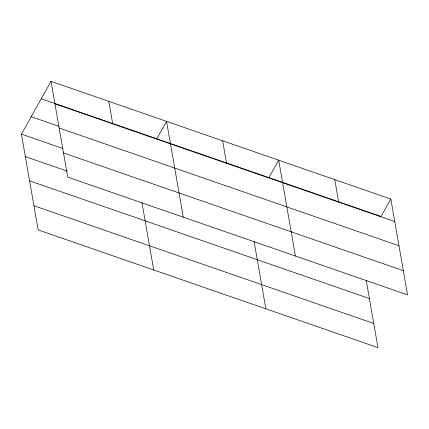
<?xml version="1.0" encoding="UTF-8"?>
<svg xmlns="http://www.w3.org/2000/svg" width="429" height="429" viewBox="0 0 429 429"><rect width="100%" height="100%" fill="white"/><g stroke="black" fill="none" stroke-linecap="round" stroke-linejoin="round"><path stroke-width="0.64" d="M366.205 280.234L377.97 347.651L38.17 229.944L21.45 134.143L51.03 81.349L390.83 199.056L407.55 294.857L67.75 177.145L51.03 81.349M156.799 138.792L166.559 121.369L183.28 217.165M268.935 177.638L278.694 160.215L295.415 256.011M390.83 199.056L381.07 216.479L41.27 98.772M54.955 103.845L394.755 221.552M31.21 116.72L58.837 126.292M59.175 128.035L398.981 245.742M21.45 134.143L62.891 148.498M63.524 152.955L403.33 270.667M25.375 156.639L67.444 171.214M29.596 180.829L369.401 298.541M33.95 205.754L373.75 323.461M334.765 179.638L338.69 202.129M254.07 241.388L265.835 308.805M222.63 140.792L226.555 163.288M141.935 202.547L153.7 269.964M108.794 101.362L112.72 123.852"/></g></svg>
